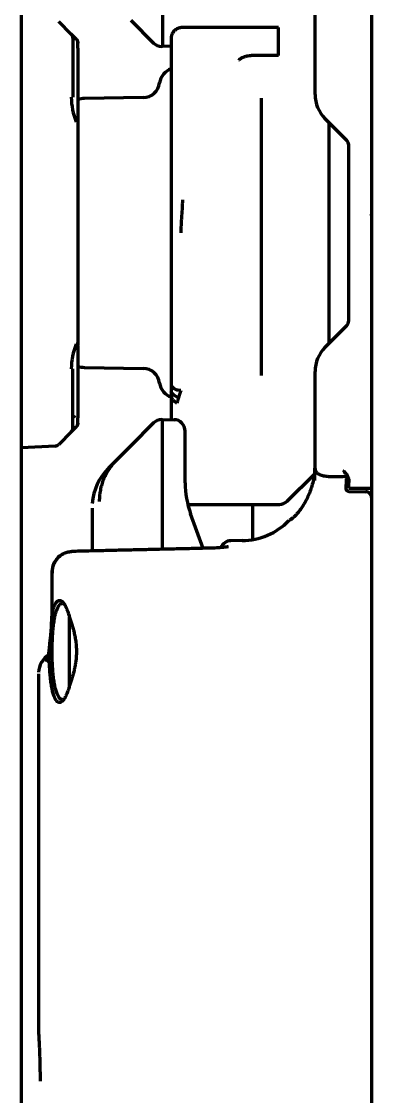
# Model space of a CAD drawing. Header units: inches. Extents: x -3077 to 7201, y 316 to 5463.
# Drawn here: x 1141.6 to 1172.6, y 2859.4 to 2954.5 of the extents above; entities that cross this region are included whole.
import ezdxf

# ---------------------------------------------------------------- set-up
doc = ezdxf.new("R2010")
doc.units = ezdxf.units.IN

msp = doc.modelspace()

# ---------------------------------------------------------------- linework, layer by layer
at = {"linetype": 'Continuous', "lineweight": 70}
for p, q in [((1172.559, 3749.156), (1172.559, 2083.956)), ((1141.559, 2109.756), (1141.559, 3747.756)), ((1167.559, 2947.998), (1167.559, 2956.571)), ((1154.059, 2955.256), (1154.059, 2952.256)), ((1145.972, 2953.343), (1144.861, 2954.454)), ((1151.248, 2954.567), (1153.265, 2952.549)), ((1146.413, 2952.902), (1145.972, 2953.343)), ((1164.309, 2953.919), (1155.809, 2953.919)), ((1164.309, 2951.443), (1164.309, 2953.919)), ((1146.118, 2952.989), (1146.118, 2947.756)), ((1154.059, 2952.256), (1153.964, 2952.257)), ((1154.809, 2952.262), (1154.059, 2952.256)), ((1154.809, 2952.958), (1154.809, 2950.694)), ((1146.559, 2952.096), (1146.559, 2945.649)), ((1164.309, 2951.443), (1161.912, 2951.443)), ((1154.809, 2950.694), (1154.809, 2945.175)), ((1152.335, 2947.73), (1147.133, 2947.639)), ((1162.809, 2923.16), (1162.809, 2947.668)), ((1146.44, 2945.619), (1146.54, 2945.739)), ((1146.559, 2945.646), (1146.559, 2925.865)), ((1170.266, 2944.049), (1168.438, 2945.877)), ((1168.809, 2940.549), (1168.809, 2945.528)), ((1154.809, 2945.175), (1154.809, 2938.794)), ((1170.559, 2928.17), (1170.559, 2943.342)), ((1168.809, 2925.985), (1168.809, 2940.549)), ((1154.809, 2938.794), (1154.809, 2935.756)), ((1154.809, 2935.756), (1154.809, 2925.503)), ((1168.438, 2925.634), (1170.266, 2927.463)), ((1146.54, 2925.772), (1146.488, 2925.805)), ((1146.559, 2925.74), (1146.559, 2919.416)), ((1154.809, 2925.503), (1154.809, 2922.279)), ((1146.118, 2923.756), (1145.972, 2923.756)), ((1146.118, 2918.522), (1146.118, 2923.756)), ((1147.133, 2923.872), (1152.335, 2923.782)), ((1167.559, 2914.941), (1167.559, 2923.513)), ((1154.809, 2920.151), (1154.809, 2919.249)), ((1153.265, 2918.962), (1151.248, 2916.945)), ((1153.964, 2919.255), (1154.059, 2919.256)), ((1154.059, 2919.256), (1155.068, 2919.247)), ((1154.059, 2916.256), (1154.059, 2919.256)), ((1145.972, 2918.169), (1144.861, 2917.057)), ((1145.972, 2918.169), (1146.413, 2918.609)), ((1156.059, 2916.247), (1156.059, 2918.247)), ((1144.533, 2916.912), (1141.559, 2916.756)), ((1151.248, 2916.945), (1149.948, 2915.645)), ((1154.059, 2907.788), (1154.059, 2916.256)), ((1156.059, 2913.666), (1156.059, 2916.247)), ((1149.948, 2915.645), (1149.273, 2914.97)), ((1165.102, 2912.049), (1167.495, 2914.442)), ((1167.548, 2913.874), (1167.548, 2914.953)), ((1169.059, 2914.228), (1170.059, 2914.228)), ((1170.309, 2913.152), (1170.309, 2913.521)), ((1170.559, 2913.862), (1170.559, 2913.704)), ((1170.559, 2913.204), (1170.559, 2913.704)), ((1170.559, 2913.204), (1172.559, 2913.204)), ((1170.559, 2912.892), (1172.059, 2912.874)), ((1147.809, 2911.435), (1147.809, 2907.642)), ((1156.291, 2911.756), (1164.395, 2911.756)), ((1162.048, 2908.668), (1162.048, 2911.762)), ((1157.655, 2907.872), (1156.541, 2910.93)), ((1165.131, 2910.206), (1165.142, 2910.213)), ((1161.102, 2908.556), (1160.107, 2908.538)), ((1146.179, 2907.597), (1146.173, 2907.604)), ((1144.295, 2902.695), (1144.259, 2902.689)), ((1145.809, 2895.669), (1145.809, 2901.789)), ((1143.059, 2896.786), (1143.059, 2865.247)), ((1145.785, 2895.65), (1145.747, 2895.515))]:
    msp.add_line(p, q, dxfattribs=at)
for centre, radius, start, end in [((1145.618, 2952.989), 0.5, 359.99831, 45), ((1153.972, 2953.257), 1, 225, 269.5), ((1155.283, 2948.833), 1.5, 108.40397, 172.38925), ((1152.309, 2949.23), 1.5, 271, 352.38925), ((1147.186, 2944.64), 3, 91, 102.05537), ((1170.559, 2947.998), 3, 180, 225), ((1169.559, 2943.342), 1, 0, 45), ((1169.559, 2928.17), 1, 315, 0), ((1170.559, 2923.513), 3, 135, 180), ((1147.186, 2926.872), 3, 257.94463, 269), ((1152.309, 2922.282), 1.5, 7.61075, 89), ((1155.283, 2922.679), 1.5, 187.61075, 251.59603), ((1153.972, 2918.255), 1, 90.5, 135), ((1155.059, 2918.247), 1, 0, 89.5), ((1145.618, 2918.522), 0.5, 315, 0.00169), ((1144.507, 2917.411), 0.5, 273, 315), ((1152.809, 2911.435), 5, 135, 175.22039), ((1170.059, 2913.728), 0.5, 0, 90), ((1164.059, 2913.666), 8, 180, 200), ((1164.395, 2912.756), 1, 270, 315), ((1160.997, 2914.555), 6, 271, 315.13439), ((1160.114, 2907.538), 1, 90.5484, 156.59902), ((1145.059, 2896.786), 2, 122.009, 177.15665)]:
    msp.add_arc(centre, radius, start, end, dxfattribs=at)
for centre, major_axis, ratio, start_param, end_param in [((1151.495, 2947.756), (5.523, 0), 0.998626, 3.141593, 3.543786), ((1146.309, 2945.648), (0.25, 0), 1, 0, 0.409922), ((1151.495, 2923.756), (5.523, 0), 0.998626, 2.739433, 3.141593), ((1146.309, 2925.863), (-0.25, 0), 1, 2.729547, 3.141593)]:
    msp.add_ellipse(centre, major_axis=major_axis, ratio=ratio, start_param=start_param, end_param=end_param, dxfattribs=at)
for points, knots in [([(1155.809, 2953.919), (1155.741, 2953.919), (1155.675, 2953.913), (1155.577, 2953.894), (1155.544, 2953.886), (1155.496, 2953.872), (1155.48, 2953.867), (1155.449, 2953.856), (1155.433, 2953.85), (1155.356, 2953.819), (1155.298, 2953.789), (1155.216, 2953.736), (1155.19, 2953.717), (1155.139, 2953.676), (1155.091, 2953.634), (1155.048, 2953.587), (1155.018, 2953.551), (1155.008, 2953.538), (1154.989, 2953.513), (1154.979, 2953.5), (1154.935, 2953.435), (1154.905, 2953.38), (1154.869, 2953.294), (1154.859, 2953.264), (1154.845, 2953.219), (1154.841, 2953.204), (1154.834, 2953.174), (1154.823, 2953.128), (1154.817, 2953.082), (1154.812, 2953.036), (1154.81, 2953.012), (1154.809, 2952.985), (1154.809, 2952.973), (1154.809, 2952.965), (1154.809, 2952.961), (1154.809, 2952.958)], [0, 0, 0, 0, 0.125, 0.125, 0.1875, 0.1875, 0.21875, 0.21875, 0.25, 0.25, 0.375, 0.375, 0.4375, 0.4375, 0.5, 0.5625, 0.5625, 0.59375, 0.59375, 0.625, 0.625, 0.75, 0.75, 0.8125, 0.8125, 0.84375, 0.84375, 0.875, 0.9375, 0.9375, 0.96875, 0.984375, 0.992187, 0.992187, 1, 1, 1, 1]), ([(1146.559, 2952.549), (1146.559, 2952.552), (1146.559, 2952.56), (1146.559, 2952.571), (1146.558, 2952.583), (1146.557, 2952.594), (1146.556, 2952.605), (1146.554, 2952.616), (1146.553, 2952.627), (1146.551, 2952.638), (1146.549, 2952.649), (1146.546, 2952.66), (1146.544, 2952.671), (1146.541, 2952.682), (1146.538, 2952.692), (1146.535, 2952.703), (1146.531, 2952.713), (1146.528, 2952.723), (1146.524, 2952.733), (1146.52, 2952.743), (1146.515, 2952.755), (1146.509, 2952.767), (1146.502, 2952.78), (1146.495, 2952.794), (1146.487, 2952.808), (1146.477, 2952.823), (1146.467, 2952.838), (1146.455, 2952.854), (1146.442, 2952.87), (1146.428, 2952.886), (1146.418, 2952.897), (1146.412, 2952.902)], [0, 0, 0, 0, 0.028826, 0.057594, 0.086303, 0.114954, 0.143547, 0.17208, 0.200555, 0.228972, 0.257329, 0.285628, 0.313867, 0.342048, 0.370168, 0.39823, 0.426231, 0.450757, 0.477807, 0.507385, 0.539493, 0.574132, 0.611304, 0.651011, 0.693255, 0.738037, 0.785356, 0.835214, 0.887608, 0.942538, 1, 1, 1, 1]), ([(1146.412, 2952.902), (1146.415, 2952.9), (1146.42, 2952.895), (1146.428, 2952.886), (1146.436, 2952.876), (1146.446, 2952.865), (1146.456, 2952.852), (1146.466, 2952.838), (1146.476, 2952.822), (1146.487, 2952.804), (1146.497, 2952.784), (1146.507, 2952.76), (1146.517, 2952.735), (1146.525, 2952.707), (1146.531, 2952.681), (1146.536, 2952.655), (1146.539, 2952.631), (1146.54, 2952.609), (1146.541, 2952.588), (1146.541, 2952.574), (1146.54, 2952.567)], [0, 0, 0, 0, 0.027542, 0.059301, 0.095276, 0.135468, 0.179874, 0.22849, 0.281314, 0.338337, 0.399554, 0.464953, 0.546966, 0.624642, 0.697986, 0.767003, 0.831702, 0.892094, 0.948189, 1, 1, 1, 1]), ([(1146.559, 2952.096), (1146.559, 2952.123), (1146.559, 2952.151), (1146.559, 2952.198), (1146.559, 2952.214), (1146.559, 2952.247), (1146.559, 2952.265), (1146.559, 2952.3), (1146.559, 2952.319), (1146.559, 2952.358), (1146.559, 2952.378), (1146.559, 2952.411), (1146.559, 2952.422), (1146.559, 2952.445), (1146.559, 2952.457), (1146.559, 2952.476), (1146.559, 2952.482), (1146.559, 2952.495), (1146.559, 2952.502), (1146.559, 2952.522), (1146.559, 2952.535), (1146.559, 2952.549)], [0, 0, 0, 0, 0.25, 0.25, 0.375, 0.375, 0.5, 0.5, 0.625, 0.625, 0.75, 0.75, 0.8125, 0.8125, 0.875, 0.875, 0.90625, 0.90625, 0.9375, 0.9375, 1, 1, 1, 1]), ([(1160.809, 2951.056), (1160.818, 2951.064), (1160.828, 2951.072), (1160.847, 2951.088), (1160.877, 2951.112), (1160.907, 2951.134), (1160.967, 2951.178), (1161.009, 2951.205), (1161.095, 2951.254), (1161.162, 2951.288), (1161.231, 2951.317), (1161.278, 2951.335), (1161.301, 2951.344), (1161.42, 2951.384), (1161.517, 2951.407), (1161.713, 2951.436), (1161.812, 2951.443), (1161.912, 2951.443)], [0, 0, 0, 0, 0.03125, 0.03125, 0.0625, 0.125, 0.125, 0.25, 0.25, 0.375, 0.4375, 0.4375, 0.5, 0.5, 0.75, 0.75, 1, 1, 1, 1]), ([(1146.559, 2925.865), (1146.559, 2925.866), (1146.559, 2925.866), (1146.559, 2925.867), (1146.558, 2925.869), (1146.557, 2925.87), (1146.556, 2925.871), (1146.554, 2925.872), (1146.553, 2925.874), (1146.551, 2925.875), (1146.549, 2925.876), (1146.546, 2925.878), (1146.544, 2925.879), (1146.541, 2925.88), (1146.538, 2925.882), (1146.535, 2925.883), (1146.531, 2925.884), (1146.528, 2925.886), (1146.524, 2925.887), (1146.52, 2925.889), (1146.515, 2925.89), (1146.509, 2925.892), (1146.502, 2925.894), (1146.495, 2925.896), (1146.486, 2925.898), (1146.477, 2925.901), (1146.467, 2925.903), (1146.455, 2925.906), (1146.442, 2925.909), (1146.428, 2925.912), (1146.417, 2925.914), (1146.412, 2925.915)], [0, 0, 0, 0, 0.028852, 0.057627, 0.086323, 0.114941, 0.143481, 0.171942, 0.200325, 0.22863, 0.256855, 0.285002, 0.31307, 0.341059, 0.368968, 0.396798, 0.424548, 0.449282, 0.476528, 0.506288, 0.538563, 0.573357, 0.61067, 0.650505, 0.692862, 0.737743, 0.785149, 0.835079, 0.887532, 0.942506, 1, 1, 1, 1]), ([(1146.412, 2925.915), (1146.415, 2925.914), (1146.42, 2925.911), (1146.428, 2925.906), (1146.436, 2925.9), (1146.446, 2925.894), (1146.455, 2925.887), (1146.466, 2925.88), (1146.476, 2925.871), (1146.487, 2925.863), (1146.497, 2925.853), (1146.507, 2925.843), (1146.517, 2925.832), (1146.525, 2925.821), (1146.531, 2925.81), (1146.536, 2925.801), (1146.539, 2925.793), (1146.54, 2925.785), (1146.541, 2925.778), (1146.541, 2925.774), (1146.54, 2925.772)], [0, 0, 0, 0, 0.027531, 0.059281, 0.09525, 0.135435, 0.179835, 0.228448, 0.281269, 0.338291, 0.399508, 0.464908, 0.546923, 0.624603, 0.697951, 0.766973, 0.831679, 0.892077, 0.94818, 1, 1, 1, 1]), ([(1154.802, 2922.281), (1154.806, 2922.228), (1154.809, 2922.177), (1154.813, 2922.08), (1154.813, 2922.034), (1154.812, 2921.902), (1154.808, 2921.823), (1154.804, 2921.752)], [0, 0, 0, 0, 0.25, 0.25, 0.5, 0.5, 1, 1, 1, 1]), ([(1155.675, 2921.822), (1155.588, 2921.821), (1155.501, 2921.832), (1155.332, 2921.872), (1155.251, 2921.902), (1155.099, 2921.981), (1155.028, 2922.03), (1154.904, 2922.143), (1154.849, 2922.207), (1154.805, 2922.277)], [0, 0, 0, 0, 0.25, 0.25, 0.5, 0.5, 0.75, 0.75, 1, 1, 1, 1]), ([(1154.809, 2921.75), (1154.81, 2921.723), (1154.81, 2921.698), (1154.81, 2921.649), (1154.81, 2921.626), (1154.809, 2921.559), (1154.807, 2921.519), (1154.806, 2921.484)], [0, 0, 0, 0, 0.25, 0.25, 0.5, 0.5, 1, 1, 1, 1]), ([(1155.471, 2921.212), (1155.396, 2921.23), (1155.323, 2921.256), (1155.186, 2921.323), (1155.122, 2921.363), (1155.008, 2921.456), (1154.957, 2921.509), (1154.871, 2921.623), (1154.836, 2921.685), (1154.809, 2921.75)], [0, 0, 0, 0, 0.25, 0.25, 0.5, 0.5, 0.75, 0.75, 1, 1, 1, 1]), ([(1155.675, 2921.814), (1155.671, 2921.805), (1155.663, 2921.786), (1155.651, 2921.758), (1155.639, 2921.73), (1155.628, 2921.701), (1155.616, 2921.672), (1155.605, 2921.644), (1155.595, 2921.615), (1155.584, 2921.585), (1155.574, 2921.556), (1155.564, 2921.526), (1155.554, 2921.496), (1155.544, 2921.466), (1155.535, 2921.436), (1155.525, 2921.405), (1155.516, 2921.374), (1155.507, 2921.343), (1155.498, 2921.311), (1155.489, 2921.279), (1155.48, 2921.247), (1155.474, 2921.225), (1155.471, 2921.214)], [0, 0, 0, 0, 0.048383, 0.096921, 0.145616, 0.194472, 0.24349, 0.292673, 0.342023, 0.391543, 0.441236, 0.491103, 0.541149, 0.591374, 0.641783, 0.692377, 0.743159, 0.794133, 0.845302, 0.896667, 0.948232, 1, 1, 1, 1]), ([(1154.809, 2921.483), (1154.809, 2921.391), (1154.809, 2921.295), (1154.809, 2921.097), (1154.809, 2920.994), (1154.809, 2920.831), (1154.809, 2920.776), (1154.809, 2920.69), (1154.809, 2920.661), (1154.809, 2920.602), (1154.809, 2920.572), (1154.809, 2920.481), (1154.809, 2920.418), (1154.809, 2920.289), (1154.809, 2920.223), (1154.809, 2920.154)], [0, 0, 0, 0, 0.25, 0.25, 0.5, 0.5, 0.625, 0.625, 0.6875, 0.6875, 0.75, 0.75, 0.875, 0.875, 1, 1, 1, 1]), ([(1155.327, 2920.722), (1155.249, 2920.759), (1155.177, 2920.805), (1155.049, 2920.913), (1154.993, 2920.974), (1154.903, 2921.107), (1154.868, 2921.179), (1154.821, 2921.328), (1154.809, 2921.406), (1154.809, 2921.483)], [0, 0, 0, 0, 0.25, 0.25, 0.5, 0.5, 0.75, 0.75, 1, 1, 1, 1]), ([(1155.472, 2921.214), (1155.462, 2921.174), (1155.451, 2921.134), (1155.429, 2921.053), (1155.418, 2921.013), (1155.381, 2920.889), (1155.355, 2920.806), (1155.327, 2920.722)], [0, 0, 0, 0, 0.25, 0.25, 0.5, 0.5, 1, 1, 1, 1]), ([(1146.076, 2919.41), (1146.107, 2919.438), (1146.14, 2919.468), (1146.198, 2919.52), (1146.222, 2919.541), (1146.271, 2919.586), (1146.296, 2919.608), (1146.322, 2919.632)], [0, 0, 0, 0, 0.42388, 0.42388, 0.71194, 0.71194, 1, 1, 1, 1]), ([(1146.412, 2918.609), (1146.415, 2918.612), (1146.42, 2918.617), (1146.427, 2918.625), (1146.434, 2918.633), (1146.441, 2918.64), (1146.448, 2918.648), (1146.454, 2918.656), (1146.46, 2918.664), (1146.465, 2918.671), (1146.47, 2918.679), (1146.475, 2918.686), (1146.48, 2918.693), (1146.485, 2918.7), (1146.489, 2918.708), (1146.493, 2918.714), (1146.497, 2918.721), (1146.5, 2918.728), (1146.504, 2918.734), (1146.507, 2918.741), (1146.51, 2918.747), (1146.513, 2918.753), (1146.516, 2918.759), (1146.518, 2918.765), (1146.52, 2918.77), (1146.523, 2918.775), (1146.525, 2918.78), (1146.526, 2918.785), (1146.528, 2918.79), (1146.53, 2918.795), (1146.533, 2918.804), (1146.538, 2918.819), (1146.543, 2918.838), (1146.548, 2918.858), (1146.552, 2918.879), (1146.555, 2918.9), (1146.557, 2918.92), (1146.559, 2918.942), (1146.559, 2918.956), (1146.559, 2918.963)], [0, 0, 0, 0, 0.027993, 0.055406, 0.082238, 0.10849, 0.13416, 0.159249, 0.183757, 0.207682, 0.231027, 0.253789, 0.27597, 0.297569, 0.318586, 0.339022, 0.358876, 0.378149, 0.396841, 0.414952, 0.432482, 0.449431, 0.4658, 0.481589, 0.496798, 0.511427, 0.525477, 0.538947, 0.551839, 0.564151, 0.575886, 0.627764, 0.679968, 0.732498, 0.785353, 0.838532, 0.892033, 0.945856, 1, 1, 1, 1]), ([(1146.54, 2918.944), (1146.541, 2918.941), (1146.541, 2918.933), (1146.541, 2918.922), (1146.541, 2918.911), (1146.54, 2918.899), (1146.539, 2918.888), (1146.538, 2918.875), (1146.537, 2918.863), (1146.535, 2918.851), (1146.533, 2918.838), (1146.53, 2918.825), (1146.527, 2918.813), (1146.524, 2918.799), (1146.52, 2918.786), (1146.515, 2918.773), (1146.51, 2918.76), (1146.504, 2918.744), (1146.496, 2918.727), (1146.487, 2918.709), (1146.477, 2918.691), (1146.465, 2918.673), (1146.453, 2918.656), (1146.44, 2918.64), (1146.427, 2918.624), (1146.417, 2918.614), (1146.412, 2918.609)], [0, 0, 0, 0, 0.028673, 0.058051, 0.088134, 0.118923, 0.150419, 0.182622, 0.215534, 0.249154, 0.283483, 0.318521, 0.35427, 0.390729, 0.427898, 0.465777, 0.504367, 0.543666, 0.600663, 0.65768, 0.714714, 0.77176, 0.828815, 0.885876, 0.942939, 1, 1, 1, 1]), ([(1146.559, 2918.963), (1146.559, 2918.97), (1146.559, 2918.976), (1146.559, 2918.99), (1146.559, 2918.996), (1146.559, 2919.01), (1146.559, 2919.016), (1146.559, 2919.029), (1146.559, 2919.036), (1146.559, 2919.054), (1146.559, 2919.066), (1146.559, 2919.089), (1146.559, 2919.101), (1146.559, 2919.133), (1146.559, 2919.154), (1146.559, 2919.193), (1146.559, 2919.212), (1146.559, 2919.247), (1146.559, 2919.265), (1146.559, 2919.298), (1146.559, 2919.314), (1146.559, 2919.36), (1146.559, 2919.389), (1146.559, 2919.416)], [0, 0, 0, 0, 0.03125, 0.03125, 0.0625, 0.0625, 0.09375, 0.09375, 0.125, 0.125, 0.1875, 0.1875, 0.25, 0.25, 0.375, 0.375, 0.5, 0.5, 0.625, 0.625, 0.75, 0.75, 1, 1, 1, 1]), ([(1149.948, 2915.645), (1149.829, 2915.525), (1149.716, 2915.401), (1149.504, 2915.143), (1149.405, 2915.009), (1149.219, 2914.732), (1149.132, 2914.588), (1149.013, 2914.365), (1148.975, 2914.29), (1148.903, 2914.137), (1148.869, 2914.061), (1148.772, 2913.829), (1148.66, 2913.515), (1148.579, 2913.192), (1148.53, 2912.947), (1148.516, 2912.864), (1148.497, 2912.74), (1148.492, 2912.698), (1148.481, 2912.614), (1148.477, 2912.572), (1148.456, 2912.363), (1148.449, 2912.194), (1148.449, 2912.026)], [0, 0, 0, 0, 0.125, 0.125, 0.25, 0.25, 0.375, 0.375, 0.4375, 0.4375, 0.5, 0.5, 0.625, 0.75, 0.75, 0.8125, 0.8125, 0.84375, 0.84375, 0.875, 0.875, 1, 1, 1, 1]), ([(1167.548, 2914.953), (1167.536, 2914.756), (1167.516, 2914.561), (1167.461, 2914.176), (1167.425, 2913.987), (1167.34, 2913.618), (1167.291, 2913.438), (1167.181, 2913.089), (1167.12, 2912.92), (1166.989, 2912.595), (1166.92, 2912.439), (1166.775, 2912.142), (1166.699, 2912), (1166.545, 2911.733), (1166.467, 2911.606), (1166.31, 2911.37), (1166.232, 2911.26), (1166.155, 2911.158)], [0, 0, 0, 0, 0.125, 0.125, 0.25, 0.25, 0.375, 0.375, 0.5, 0.5, 0.625, 0.625, 0.75, 0.75, 0.875, 0.875, 1, 1, 1, 1]), ([(1167.568, 2914.94), (1167.565, 2914.891), (1167.571, 2914.78), (1167.649, 2914.625), (1167.768, 2914.498), (1167.923, 2914.4), (1168.156, 2914.314), (1168.508, 2914.253), (1168.872, 2914.225), (1169.057, 2914.23), (1169.095, 2914.232)], [0, 0, 0, 0, 0.069491, 0.16573, 0.252542, 0.348231, 0.4964, 0.742131, 0.946556, 1, 1, 1, 1]), ([(1170.059, 2914.728), (1170.067, 2914.72), (1170.074, 2914.713), (1170.089, 2914.698), (1170.112, 2914.675), (1170.165, 2914.622), (1170.209, 2914.575), (1170.267, 2914.511), (1170.295, 2914.479), (1170.335, 2914.429), (1170.348, 2914.412), (1170.373, 2914.377), (1170.386, 2914.359), (1170.421, 2914.306), (1170.443, 2914.269), (1170.482, 2914.194), (1170.499, 2914.155), (1170.528, 2914.073), (1170.539, 2914.032), (1170.555, 2913.948), (1170.559, 2913.905), (1170.559, 2913.862)], [0, 0, 0, 0, 0.03125, 0.03125, 0.0625, 0.125, 0.25, 0.25, 0.375, 0.375, 0.4375, 0.4375, 0.5, 0.5, 0.625, 0.625, 0.75, 0.75, 0.875, 0.875, 1, 1, 1, 1]), ([(1170.309, 2914.009), (1170.309, 2914.003), (1170.309, 2913.986), (1170.309, 2913.961), (1170.309, 2913.931), (1170.309, 2913.897), (1170.309, 2913.856), (1170.309, 2913.812), (1170.309, 2913.788), (1170.309, 2913.739), (1170.309, 2913.714), (1170.309, 2913.66), (1170.309, 2913.606), (1170.309, 2913.549), (1170.309, 2913.521)], [0, 0, 0, 0, 0.125, 0.25, 0.25, 0.375, 0.5, 0.5, 0.625, 0.625, 0.75, 0.75, 0.875, 1, 1, 1, 1]), ([(1172.559, 2912.355), (1172.559, 2912.389), (1172.556, 2912.422), (1172.547, 2912.471), (1172.543, 2912.487), (1172.533, 2912.519), (1172.528, 2912.535), (1172.509, 2912.581), (1172.494, 2912.611), (1172.467, 2912.653), (1172.458, 2912.666), (1172.437, 2912.693), (1172.426, 2912.705), (1172.392, 2912.741), (1172.367, 2912.763), (1172.326, 2912.792), (1172.312, 2912.801), (1172.283, 2912.818), (1172.268, 2912.825), (1172.223, 2912.845), (1172.191, 2912.856), (1172.142, 2912.866), (1172.126, 2912.869), (1172.092, 2912.873), (1172.076, 2912.874), (1172.059, 2912.874)], [0, 0, 0, 0, 0.125, 0.125, 0.1875, 0.1875, 0.25, 0.25, 0.375, 0.375, 0.4375, 0.4375, 0.5, 0.5, 0.625, 0.625, 0.6875, 0.6875, 0.75, 0.75, 0.875, 0.875, 0.9375, 0.9375, 1, 1, 1, 1]), ([(1165.538, 2910.542), (1165.482, 2910.493), (1165.377, 2910.404), (1165.338, 2910.371), (1165.304, 2910.348), (1165.311, 2910.354)], [0, 0, 0, 0, 0.375486, 0.834216, 1, 1, 1, 1]), ([(1166.155, 2911.158), (1166.078, 2911.058), (1166.002, 2910.968), (1165.853, 2910.805), (1165.78, 2910.733), (1165.644, 2910.604), (1165.579, 2910.547), (1165.462, 2910.449), (1165.408, 2910.407), (1165.362, 2910.371)], [0, 0, 0, 0, 0.25, 0.25, 0.5, 0.5, 0.75, 0.75, 1, 1, 1, 1]), ([(1144.285, 2905.47), (1144.28, 2905.532), (1144.277, 2905.595), (1144.278, 2905.719), (1144.28, 2905.781), (1144.296, 2905.966), (1144.317, 2906.088), (1144.379, 2906.327), (1144.421, 2906.443), (1144.527, 2906.667), (1144.59, 2906.774), (1144.739, 2906.975), (1144.825, 2907.069), (1145.016, 2907.238), (1145.122, 2907.314), (1145.352, 2907.44), (1145.476, 2907.491), (1145.672, 2907.546), (1145.739, 2907.56), (1145.875, 2907.582), (1145.944, 2907.589), (1146.013, 2907.591)], [0, 0, 0, 0, 0.0625, 0.0625, 0.125, 0.125, 0.25, 0.25, 0.375, 0.375, 0.5, 0.5, 0.625, 0.625, 0.75, 0.75, 0.875, 0.875, 0.9375, 0.9375, 1, 1, 1, 1]), ([(1159.873, 2908.016), (1159.873, 2908.016), (1159.872, 2908.016), (1159.844, 2908.009), (1159.716, 2907.985), (1159.443, 2907.95), (1158.983, 2907.913), (1158.536, 2907.89), (1158.269, 2907.887), (1158.218, 2907.887)], [0, 0, 0, 0, 0.006651, 0.094411, 0.221545, 0.407182, 0.647393, 0.932357, 1, 1, 1, 1]), ([(1145.243, 2907.391), (1145.078, 2907.306), (1144.769, 2907.091), (1144.43, 2906.605), (1144.259, 2906.108), (1144.264, 2905.79), (1144.278, 2905.675)], [0, 0, 0, 0, 0.24632, 0.523693, 0.830646, 1, 1, 1, 1]), ([(1145.182, 2894.506), (1145.147, 2894.506), (1145.114, 2894.512), (1145.068, 2894.531), (1145.056, 2894.537), (1145.031, 2894.55), (1145.019, 2894.558), (1144.982, 2894.584), (1144.935, 2894.627), (1144.889, 2894.683), (1144.845, 2894.747), (1144.823, 2894.783), (1144.759, 2894.902), (1144.718, 2894.994), (1144.643, 2895.204), (1144.607, 2895.322), (1144.566, 2895.486), (1144.558, 2895.52), (1144.546, 2895.572), (1144.542, 2895.589), (1144.534, 2895.625), (1144.515, 2895.714), (1144.497, 2895.806), (1144.455, 2896.037), (1144.43, 2896.2), (1144.397, 2896.46), (1144.387, 2896.549), (1144.374, 2896.664), (1144.372, 2896.687), (1144.367, 2896.733), (1144.36, 2896.803), (1144.354, 2896.874), (1144.333, 2897.111), (1144.319, 2897.306), (1144.302, 2897.606), (1144.297, 2897.708), (1144.291, 2897.862), (1144.289, 2897.914), (1144.286, 2898.018), (1144.284, 2898.07), (1144.277, 2898.333), (1144.274, 2898.544), (1144.274, 2898.863), (1144.275, 2898.97), (1144.277, 2899.128), (1144.278, 2899.181), (1144.28, 2899.287), (1144.281, 2899.34), (1144.288, 2899.602), (1144.297, 2899.807), (1144.319, 2900.207), (1144.333, 2900.403), (1144.354, 2900.641), (1144.358, 2900.688), (1144.367, 2900.782), (1144.382, 2900.92), (1144.397, 2901.053), (1144.431, 2901.313), (1144.456, 2901.476), (1144.49, 2901.669), (1144.497, 2901.707), (1144.512, 2901.782), (1144.52, 2901.818), (1144.542, 2901.926), (1144.574, 2902.064), (1144.609, 2902.189), (1144.636, 2902.278), (1144.645, 2902.308), (1144.663, 2902.364), (1144.673, 2902.391), (1144.721, 2902.523), (1144.761, 2902.614), (1144.845, 2902.769), (1144.89, 2902.833), (1144.942, 2902.889), (1144.948, 2902.895), (1144.96, 2902.906), (1144.978, 2902.923), (1144.996, 2902.937), (1145.032, 2902.963), (1145.056, 2902.976), (1145.114, 2902.999), (1145.148, 2903.006), (1145.183, 2903.006)], [0, 0, 0, 0, 0.031478, 0.031478, 0.043188, 0.043188, 0.054898, 0.054898, 0.078319, 0.10174, 0.10174, 0.125161, 0.125161, 0.172003, 0.172003, 0.218844, 0.218844, 0.230555, 0.230555, 0.23641, 0.23641, 0.242265, 0.265686, 0.265686, 0.312528, 0.312528, 0.335949, 0.335949, 0.341804, 0.341804, 0.347659, 0.35937, 0.35937, 0.406211, 0.406211, 0.429632, 0.429632, 0.441342, 0.441342, 0.453053, 0.453053, 0.499895, 0.499895, 0.523315, 0.523315, 0.535026, 0.535026, 0.546736, 0.546736, 0.593578, 0.593578, 0.64042, 0.64042, 0.65213, 0.65213, 0.663841, 0.687261, 0.687261, 0.734103, 0.734103, 0.745814, 0.745814, 0.757524, 0.757524, 0.780945, 0.804366, 0.804366, 0.816076, 0.816076, 0.827786, 0.827786, 0.874628, 0.874628, 0.92147, 0.92147, 0.927325, 0.927325, 0.93318, 0.944891, 0.944891, 0.968312, 0.968312, 1, 1, 1, 1]), ([(1144.291, 2902.151), (1144.312, 2902.245), (1144.333, 2902.334), (1144.367, 2902.459), (1144.379, 2902.499), (1144.403, 2902.577), (1144.415, 2902.614), (1144.452, 2902.721), (1144.477, 2902.786), (1144.53, 2902.905), (1144.584, 2903.011), (1144.642, 2903.093), (1144.679, 2903.137), (1144.687, 2903.145), (1144.702, 2903.161), (1144.725, 2903.183), (1144.748, 2903.202), (1144.795, 2903.235), (1144.858, 2903.266), (1144.924, 2903.27), (1144.974, 2903.264), (1144.991, 2903.261), (1145.016, 2903.253), (1145.025, 2903.25), (1145.042, 2903.243), (1145.05, 2903.239), (1145.093, 2903.218), (1145.127, 2903.194), (1145.195, 2903.135), (1145.263, 2903.064), (1145.331, 2902.969), (1145.382, 2902.887), (1145.399, 2902.859), (1145.424, 2902.814), (1145.433, 2902.798), (1145.449, 2902.766), (1145.491, 2902.686), (1145.565, 2902.525), (1145.627, 2902.362), (1145.688, 2902.187), (1145.718, 2902.095), (1145.747, 2901.996)], [0, 0, 0, 0, 0.0625, 0.0625, 0.09375, 0.09375, 0.125, 0.125, 0.1875, 0.1875, 0.25, 0.3125, 0.3125, 0.328125, 0.328125, 0.34375, 0.375, 0.375, 0.4375, 0.5, 0.5, 0.53125, 0.53125, 0.546875, 0.546875, 0.5625, 0.5625, 0.625, 0.625, 0.6875, 0.75, 0.75, 0.78125, 0.78125, 0.796875, 0.796875, 0.8125, 0.875, 0.9375, 0.9375, 1, 1, 1, 1]), ([(1144.191, 2900.543), (1144.192, 2900.556), (1144.194, 2900.582), (1144.196, 2900.621), (1144.199, 2900.659), (1144.202, 2900.698), (1144.204, 2900.736), (1144.207, 2900.774), (1144.209, 2900.812), (1144.211, 2900.85), (1144.213, 2900.887), (1144.215, 2900.925), (1144.217, 2900.962), (1144.218, 2900.999), (1144.22, 2901.036), (1144.221, 2901.073), (1144.223, 2901.11), (1144.224, 2901.146), (1144.226, 2901.189), (1144.228, 2901.237), (1144.23, 2901.29), (1144.232, 2901.343), (1144.234, 2901.395), (1144.236, 2901.447), (1144.238, 2901.499), (1144.24, 2901.549), (1144.243, 2901.6), (1144.245, 2901.649), (1144.247, 2901.691), (1144.249, 2901.724), (1144.251, 2901.748), (1144.252, 2901.772), (1144.254, 2901.795), (1144.256, 2901.817), (1144.258, 2901.838), (1144.259, 2901.859), (1144.261, 2901.876), (1144.263, 2901.891), (1144.264, 2901.903), (1144.265, 2901.915), (1144.267, 2901.927), (1144.268, 2901.94), (1144.269, 2901.953), (1144.271, 2901.966), (1144.272, 2901.98), (1144.274, 2901.994), (1144.276, 2902.008), (1144.277, 2902.023), (1144.279, 2902.038), (1144.281, 2902.053), (1144.282, 2902.069), (1144.284, 2902.085), (1144.286, 2902.101), (1144.288, 2902.117), (1144.289, 2902.134), (1144.291, 2902.146), (1144.291, 2902.151)], [0, 0, 0, 0, 0.022709, 0.045345, 0.067918, 0.090435, 0.112907, 0.135341, 0.157746, 0.180131, 0.202504, 0.224874, 0.247249, 0.269632, 0.291985, 0.31431, 0.336615, 0.358908, 0.3812, 0.414447, 0.447401, 0.480077, 0.512489, 0.544649, 0.576572, 0.60827, 0.639755, 0.671039, 0.702132, 0.718076, 0.733741, 0.749134, 0.764264, 0.779136, 0.793761, 0.808146, 0.8223, 0.830501, 0.838823, 0.847268, 0.855837, 0.864531, 0.873351, 0.882299, 0.891375, 0.900581, 0.909918, 0.919386, 0.928987, 0.938722, 0.948592, 0.958598, 0.968741, 0.979021, 0.989441, 1, 1, 1, 1]), ([(1145.747, 2901.996), (1145.763, 2901.945), (1145.78, 2901.892), (1145.814, 2901.783), (1145.832, 2901.728), (1145.887, 2901.559), (1145.924, 2901.443), (1146, 2901.2), (1146.038, 2901.075), (1146.095, 2900.88), (1146.114, 2900.814), (1146.151, 2900.679), (1146.169, 2900.611), (1146.221, 2900.405), (1146.253, 2900.265), (1146.312, 2899.978), (1146.338, 2899.831), (1146.365, 2899.643), (1146.37, 2899.606), (1146.379, 2899.53), (1146.384, 2899.491), (1146.397, 2899.376), (1146.404, 2899.299), (1146.421, 2899.068), (1146.427, 2898.912), (1146.427, 2898.756)], [0, 0, 0, 0, 0.0625, 0.0625, 0.125, 0.125, 0.25, 0.25, 0.375, 0.375, 0.4375, 0.4375, 0.5, 0.5, 0.625, 0.625, 0.75, 0.75, 0.78125, 0.78125, 0.8125, 0.8125, 0.875, 0.875, 1, 1, 1, 1]), ([(1144.015, 2898.705), (1144.017, 2898.745), (1144.018, 2898.784), (1144.022, 2898.863), (1144.025, 2898.903), (1144.032, 2899.021), (1144.039, 2899.099), (1144.061, 2899.333), (1144.078, 2899.488), (1144.105, 2899.719), (1144.115, 2899.795), (1144.132, 2899.947), (1144.141, 2900.023), (1144.157, 2900.173), (1144.165, 2900.248), (1144.179, 2900.396), (1144.185, 2900.47), (1144.191, 2900.543)], [0, 0, 0, 0, 0.0625, 0.0625, 0.125, 0.125, 0.25, 0.25, 0.5, 0.5, 0.625, 0.625, 0.75, 0.75, 0.875, 0.875, 1, 1, 1, 1]), ([(1144.062, 2899.447), (1144.05, 2899.325), (1143.991, 2898.761), (1143.867, 2898.21), (1143.775, 2897.884), (1143.76, 2897.846), (1143.76, 2897.846)], [0, 0, 0, 0, 0.122597, 0.601072, 0.892899, 1, 1, 1, 1]), ([(1145.747, 2895.515), (1145.702, 2895.362), (1145.655, 2895.222), (1145.581, 2895.032), (1145.556, 2894.971), (1145.518, 2894.886), (1145.505, 2894.858), (1145.479, 2894.804), (1145.466, 2894.778), (1145.402, 2894.653), (1145.349, 2894.568), (1145.244, 2894.426), (1145.191, 2894.369), (1145.084, 2894.286), (1145.032, 2894.26), (1144.929, 2894.238), (1144.878, 2894.243), (1144.816, 2894.268), (1144.804, 2894.274), (1144.779, 2894.288), (1144.767, 2894.296), (1144.731, 2894.323), (1144.707, 2894.345), (1144.637, 2894.422), (1144.592, 2894.488), (1144.539, 2894.591), (1144.528, 2894.612), (1144.507, 2894.657), (1144.476, 2894.727), (1144.447, 2894.804), (1144.39, 2894.969), (1144.355, 2895.092), (1144.313, 2895.264), (1144.305, 2895.299), (1144.293, 2895.353), (1144.289, 2895.372), (1144.281, 2895.409), (1144.261, 2895.502), (1144.243, 2895.599), (1144.201, 2895.841), (1144.176, 2896.012), (1144.142, 2896.285), (1144.132, 2896.378), (1144.117, 2896.523), (1144.112, 2896.572), (1144.103, 2896.67), (1144.098, 2896.719), (1144.077, 2896.969), (1144.063, 2897.174), (1144.046, 2897.491), (1144.041, 2897.598), (1144.034, 2897.76), (1144.032, 2897.815), (1144.028, 2897.924), (1144.027, 2897.98), (1144.019, 2898.257), (1144.016, 2898.48), (1144.015, 2898.705)], [0, 0, 0, 0, 0.0625, 0.0625, 0.09375, 0.09375, 0.109375, 0.109375, 0.125, 0.125, 0.1875, 0.1875, 0.25, 0.25, 0.3125, 0.3125, 0.375, 0.375, 0.390625, 0.390625, 0.40625, 0.40625, 0.4375, 0.4375, 0.5, 0.5, 0.515625, 0.515625, 0.53125, 0.5625, 0.5625, 0.625, 0.625, 0.640625, 0.640625, 0.648437, 0.648437, 0.65625, 0.6875, 0.6875, 0.75, 0.75, 0.78125, 0.78125, 0.796875, 0.796875, 0.8125, 0.8125, 0.875, 0.875, 0.90625, 0.90625, 0.921875, 0.921875, 0.9375, 0.9375, 1, 1, 1, 1]), ([(1146.427, 2898.756), (1146.427, 2898.599), (1146.421, 2898.444), (1146.398, 2898.137), (1146.381, 2897.986), (1146.355, 2897.797), (1146.349, 2897.76), (1146.337, 2897.685), (1146.331, 2897.648), (1146.311, 2897.536), (1146.297, 2897.463), (1146.275, 2897.354), (1146.268, 2897.317), (1146.252, 2897.246), (1146.228, 2897.139), (1146.203, 2897.035), (1146.151, 2896.829), (1146.114, 2896.697), (1146.039, 2896.439), (1146.001, 2896.314), (1145.944, 2896.132), (1145.925, 2896.072), (1145.887, 2895.954), (1145.868, 2895.896), (1145.814, 2895.727), (1145.779, 2895.619), (1145.747, 2895.515)], [0, 0, 0, 0, 0.125, 0.125, 0.25, 0.25, 0.28125, 0.28125, 0.3125, 0.3125, 0.375, 0.375, 0.40625, 0.40625, 0.4375, 0.5, 0.5, 0.625, 0.625, 0.75, 0.75, 0.8125, 0.8125, 0.875, 0.875, 1, 1, 1, 1]), ([(1143.059, 2865.256), (1143.059, 2865.256), (1143.059, 2865.255), (1143.059, 2865.254), (1143.059, 2865.249), (1143.06, 2865.241), (1143.061, 2865.22), (1143.064, 2865.177), (1143.069, 2865.106), (1143.073, 2865.042), (1143.074, 2865.019), (1143.076, 2864.982), (1143.077, 2864.969), (1143.079, 2864.942), (1143.079, 2864.928), (1143.084, 2864.858), (1143.091, 2864.732), (1143.099, 2864.582), (1143.108, 2864.42), (1143.113, 2864.332), (1143.119, 2864.215), (1143.12, 2864.191), (1143.122, 2864.143), (1143.126, 2864.069), (1143.129, 2863.993), (1143.136, 2863.838), (1143.146, 2863.621), (1143.155, 2863.385), (1143.162, 2863.202), (1143.164, 2863.139), (1143.167, 2863.044), (1143.168, 2863.012), (1143.17, 2862.947), (1143.171, 2862.915), (1143.176, 2862.752), (1143.184, 2862.487), (1143.19, 2862.211), (1143.194, 2862), (1143.196, 2861.893), (1143.197, 2861.785), (1143.198, 2861.713), (1143.199, 2861.676), (1143.201, 2861.494), (1143.202, 2861.347), (1143.204, 2861.053), (1143.205, 2860.905), (1143.205, 2860.756)], [0, 0, 0, 0, 0.015625, 0.015625, 0.03125, 0.0625, 0.0625, 0.125, 0.1875, 0.1875, 0.21875, 0.21875, 0.234375, 0.234375, 0.25, 0.25, 0.3125, 0.375, 0.375, 0.4375, 0.4375, 0.453125, 0.453125, 0.46875, 0.5, 0.5, 0.5625, 0.625, 0.625, 0.65625, 0.65625, 0.671875, 0.671875, 0.6875, 0.6875, 0.75, 0.8125, 0.8125, 0.84375, 0.859375, 0.859375, 0.875, 0.875, 0.9375, 0.9375, 1, 1, 1, 1])]:
    msp.add_open_spline(points, degree=3, knots=knots, dxfattribs=at)
for points, degree in [([(1146.54, 2952.567), (1146.553, 2952.561), (1146.559, 2952.555), (1146.559, 2952.549)], 3), ([(1155.809, 2938.677), (1155.809, 2938.637), (1155.808, 2938.556), (1155.806, 2938.43), (1155.802, 2938.303), (1155.797, 2938.173), (1155.791, 2938.042), (1155.783, 2937.91), (1155.775, 2937.779), (1155.767, 2937.648), (1155.758, 2937.518), (1155.749, 2937.389), (1155.74, 2937.262), (1155.731, 2937.136), (1155.723, 2937.013), (1155.715, 2936.891), (1155.708, 2936.771), (1155.701, 2936.653), (1155.695, 2936.537), (1155.69, 2936.423), (1155.685, 2936.309), (1155.681, 2936.197), (1155.679, 2936.086), (1155.677, 2935.975), (1155.675, 2935.865), (1155.675, 2935.792), (1155.675, 2935.756)], 3), ([(1146.54, 2925.772), (1146.553, 2925.802), (1146.559, 2925.833), (1146.559, 2925.865)], 3), ([(1154.828, 2921.709), (1154.82, 2921.686)], 1), ([(1146.54, 2918.944), (1146.553, 2918.95), (1146.559, 2918.957), (1146.559, 2918.963)], 3), ([(1170.559, 2912.892), (1170.547, 2912.893), (1170.524, 2912.894), (1170.489, 2912.902), (1170.456, 2912.915), (1170.425, 2912.933), (1170.396, 2912.955), (1170.37, 2912.982), (1170.349, 2913.011), (1170.331, 2913.044), (1170.318, 2913.079), (1170.311, 2913.115), (1170.309, 2913.14), (1170.309, 2913.152)], 3), ([(1146.174, 2907.602), (1145.991, 2907.595)], 1), ([(1158.311, 2907.887), (1152.242, 2907.747), (1146.173, 2907.604)], 2), ([(1144.249, 2905.675), (1144.256, 2903.648), (1144.263, 2901.62)], 2), ([(1144.249, 2905.673), (1144.254, 2904.181), (1144.259, 2902.689)], 2), ([(1144.295, 2902.695), (1144.295, 2902.514), (1144.294, 2902.332), (1144.291, 2902.151)], 3), ([(1144.078, 2899.59), (1144.062, 2899.447)], 1)]:
    msp.add_open_spline(points, degree=degree, dxfattribs=at)
msp.add_point((1172.559, 2937.356), dxfattribs=at)

doc.saveas('drawing.dxf')
